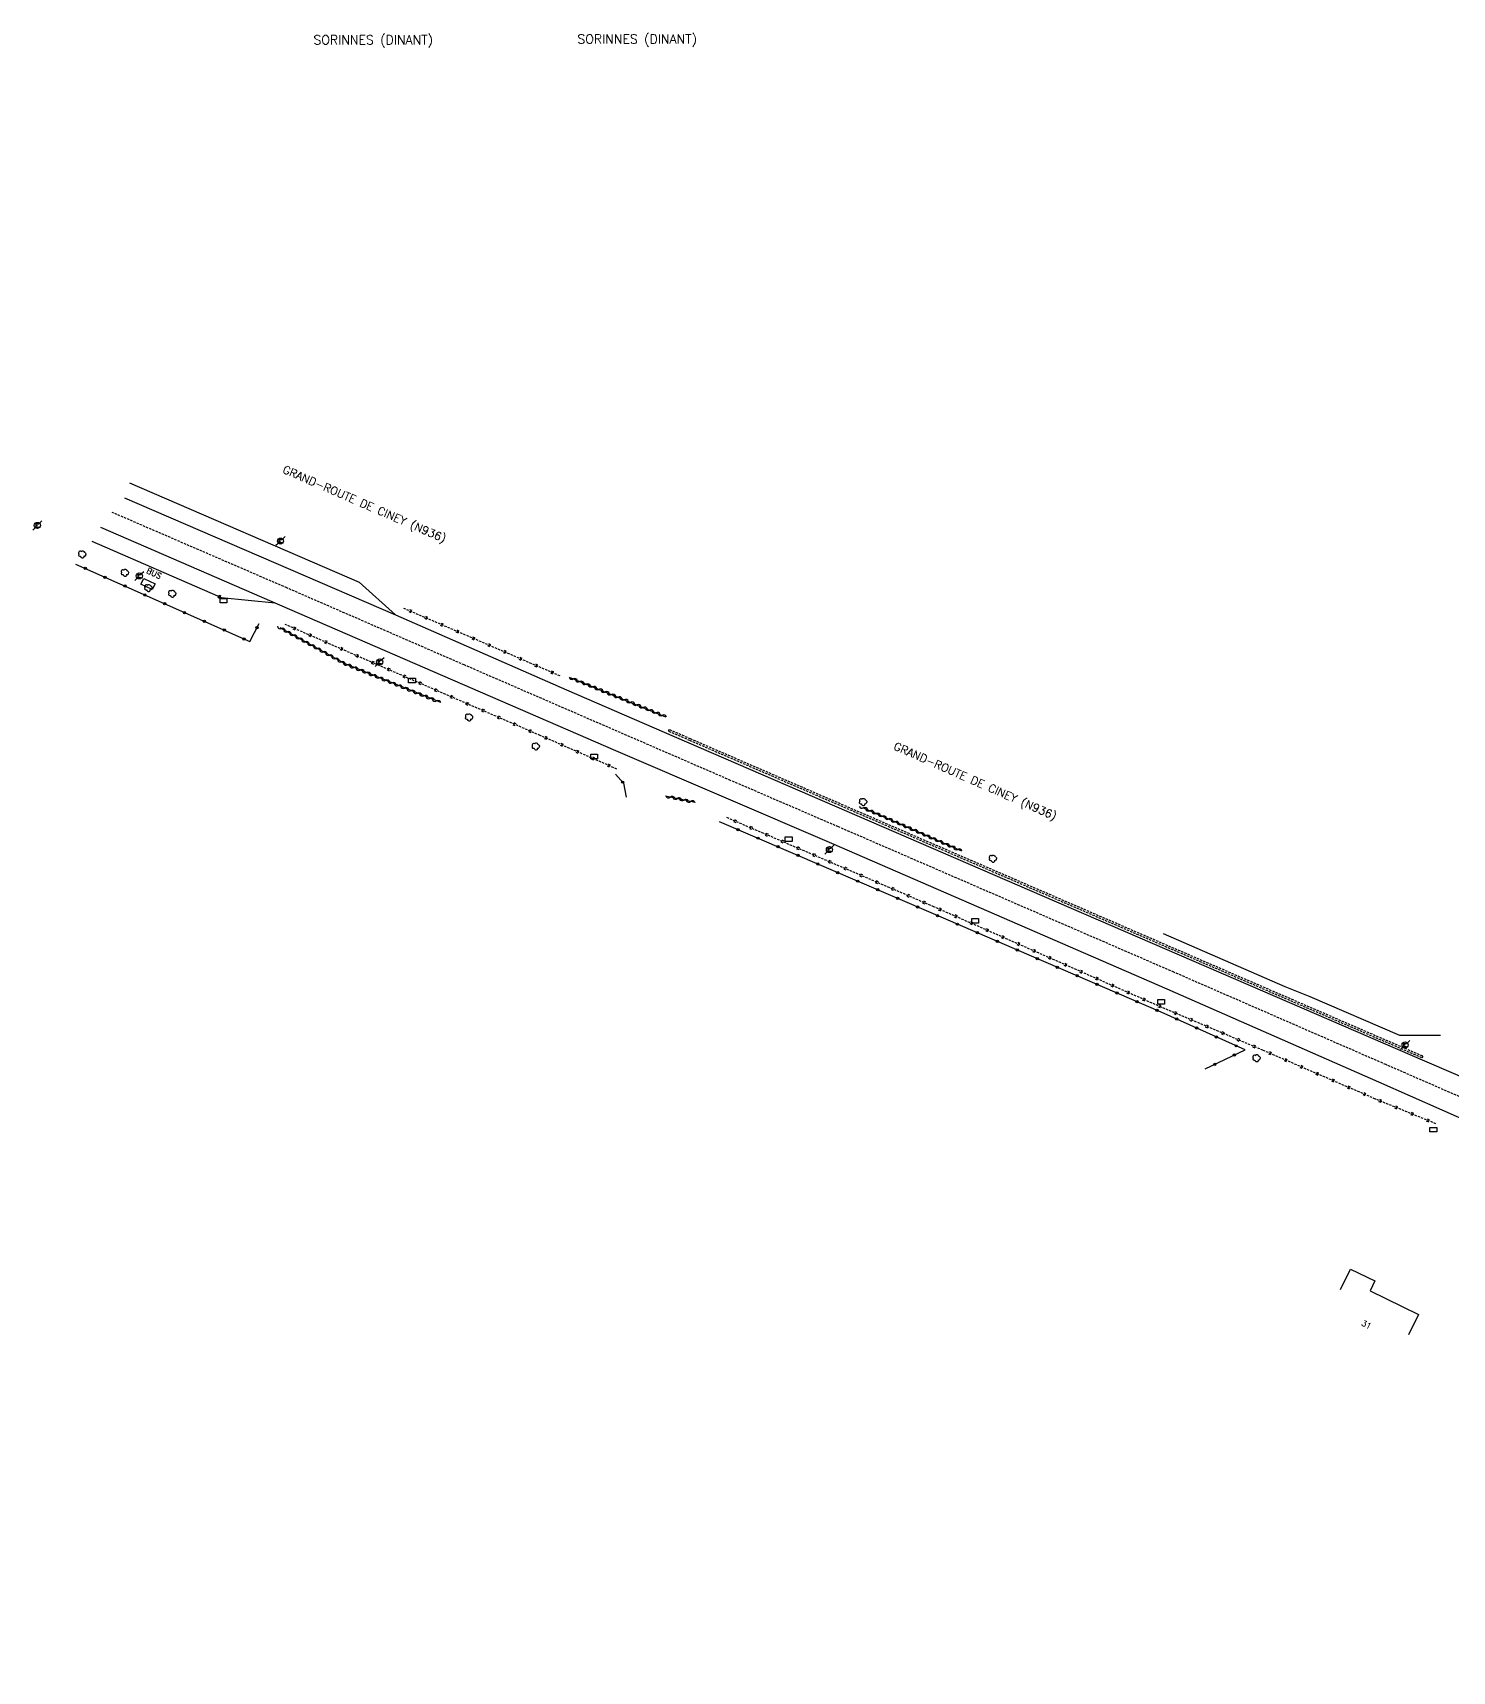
# Model space of a CAD drawing. Header units: millimetres. Extents: x 192397 to 193000, y 105263 to 105988.
# Drawn here: x 192396.7 to 192707.1, y 105629.7 to 105988.1 of the extents above; entities that cross this region are included whole.
import ezdxf
from ezdxf.enums import TextEntityAlignment as Align

# ---------------------------------------------------------------- set-up
doc = ezdxf.new("R2010")
doc.units = ezdxf.units.MM
doc.linetypes.add('DASHED', pattern=[0.75, 0.5, -0.25])
doc.layers.get('0').update_dxf_attribs({"linetype": 'CONTINUOUS'})
for name, color, linetype in [('W0001', 6, 'DASHED'), ('W0008', 7, 'CONTINUOUS'), ('W0100', 7, 'CONTINUOUS'), ('W0112', 1, 'DASHED'), ('W0220', 5, 'DASHED'), ('W0300', 7, 'CONTINUOUS'), ('W0302', 3, 'CONTINUOUS'), ('W0310', 3, 'CONTINUOUS'), ('W0322', 7, 'CONTINUOUS'), ('W0400', 7, 'CONTINUOUS'), ('W0471', 7, 'CONTINUOUS'), ('W0980', 7, 'CONTINUOUS'), ('W0984', 7, 'CONTINUOUS'), ('W0989', 7, 'CONTINUOUS'), ('W0991', 7, 'CONTINUOUS'), ('W1471', 7, 'CONTINUOUS')]:
    doc.layers.add(name, color=color, linetype=linetype)
doc.styles.get("Standard").update_dxf_attribs({"font": 'romans.shx', "width": 0.85})

# ---------------------------------------------------------------- blocks, each defined once
blk = doc.blocks.new('t220o')
at = {"color": 0, "linetype": 'Continuous'}
for p, q in [((-0.25, 0.25), (0.25, 0.25)), ((-0.25, -0.25), (0.25, -0.25))]:
    blk.add_line(p, q, dxfattribs=at)
blk = doc.blocks.new('t310o')
at = {"color": 0, "linetype": 'Continuous'}
for centre, start, end in [((-0.5, 0.38), 216.8699, 323.1304), ((0.5, -0.37), 36.8699, 143.1303)]:
    blk.add_arc(centre, 0.625, start, end, dxfattribs=at)
blk = doc.blocks.new('t322o')
at = {"color": 0, "linetype": 'Continuous'}
for radius in [0.25, 0.15]:
    blk.add_circle((0, 0), radius, dxfattribs=at)
blk = doc.blocks.new('T471')
for p, q in [((-0.333334, 0.333334), (-0.333334, -0.333334)), ((-0.333334, 0.333334), (0.333334, 0.333334)), ((-0.333334, 0), (0, 0)), ((0.500001, 0.500001), (1.000002, 1.000002)), ((-0.500001, -0.500001), (-1.000002, -1.000002)), ((-0.333334, -0.333334), (0.333334, -0.333334))]:
    blk.add_line(p, q)
blk.add_ellipse((0, 0), major_axis=(0.471405, 0.471405), ratio=1, start_param=5.4977871438, end_param=11.780972451)
blk = doc.blocks.new('T300')
for p, q in [((-0.8, 0.51), (-0.86, 0.34)), ((-0.86, 0.34), (-0.86, 0.17)), ((-0.86, 0.17), (-0.74, 0.06)), ((-0.69, 0.63), (-0.8, 0.51)), ((-0.8, -0.06), (-0.74, 0.06)), ((-0.74, 0.06), (-0.69, 0.11)), ((-0.57, 0.69), (-0.69, 0.63)), ((-0.46, 0.69), (-0.57, 0.69)), ((-0.29, 0.63), (-0.46, 0.69)), ((-0.29, 0.63), (-0.17, 0.74)), ((-0.23, 0.57), (-0.29, 0.63)), ((-0.17, 0.74), (-0.06, 0.8)), ((-0.06, 0.8), (0.06, 0.8)), ((0.06, 0.8), (0.23, 0.74)), ((0.23, 0.74), (0.34, 0.63)), ((0.34, 0.63), (0.4, 0.51)), ((0.46, 0.46), (0.34, 0.46)), ((0.4, 0.51), (0.4, 0.46)), ((0.57, 0.4), (0.46, 0.46)), ((0.57, 0.4), (0.69, 0.29)), ((0.69, 0.29), (0.74, 0.17)), ((0.74, 0.06), (0.69, -0.17)), ((0.74, 0.17), (0.74, 0.06)), ((-0.8, -0.17), (-0.8, -0.06)), ((-0.8, -0.23), (-0.8, -0.17)), ((-0.74, -0.34), (-0.8, -0.23)), ((-0.69, -0.4), (-0.74, -0.34)), ((-0.51, -0.46), (-0.69, -0.4)), ((-0.4, -0.46), (-0.51, -0.46)), ((-0.4, -0.46), (-0.34, -0.46)), ((-0.34, -0.46), (-0.34, -0.4)), ((-0.34, -0.51), (-0.34, -0.46)), ((-0.29, -0.63), (-0.34, -0.51)), ((-0.17, -0.74), (-0.29, -0.63)), ((-0.06, -0.8), (-0.17, -0.74)), ((0.06, -0.8), (-0.06, -0.8)), ((0.17, -0.74), (0.06, -0.8)), ((0.23, -0.69), (0.17, -0.74)), ((0.29, -0.46), (0.23, -0.46)), ((0.29, -0.63), (0.23, -0.69)), ((0.46, -0.4), (0.29, -0.46)), ((0.34, -0.51), (0.29, -0.63)), ((0.34, -0.51), (0.34, -0.46)), ((0.57, -0.34), (0.46, -0.4)), ((0.63, -0.29), (0.57, -0.34)), ((0.69, -0.17), (0.63, -0.29))]:
    blk.add_line(p, q)
blk = doc.blocks.new('T400')
for p, q in [((-0.15, 0.3), (0.15, 0.3)), ((-0.15, -0.25), (-0.15, 0.3)), ((-0.15, 0.15), (0.15, 0.15)), ((-0.15, 0), (0.15, 0)), ((0.15, 0.3), (0.15, -0.25)), ((-0.15, -0.15), (0.15, -0.15)), ((-0.15, -0.25), (-0.15, -0.3)), ((-0.15, -0.3), (0.15, -0.3)), ((0.15, -0.3), (0.15, -0.25))]:
    blk.add_line(p, q)
blk = doc.blocks.new('T1471')
at = {"color": 0, "linetype": 'Continuous', "flags": 128}
blk.add_lwpolyline([(-0.75, -0.5), (-0.75, 0.5), (0.75, 0.5), (0.75, -0.5), (-0.75, -0.5)], dxfattribs=at)

msp = doc.modelspace()

# ---------------------------------------------------------------- linework, layer by layer
at = {"layer": 'W0001'}
msp.add_lwpolyline([(193000, 105629.71), (192994.17, 105632.26), (192935.22, 105657.73), (192895.7, 105674.75), (192880.99, 105680.65), (192845.34, 105695.4), (192816.34, 105707.72), (192748.41, 105737.49), (192737.48, 105742.41), (192734.22, 105744.23), (192713.39, 105753.31), (192692.56, 105762.39), (192646.2, 105782.6), (192572.84, 105814.39), (192549.25, 105824.55), (192491.03, 105849.79), (192452.23, 105866.65), (192414, 105883.17)], dxfattribs=at)
at = {"layer": 'W0008'}
for points in [[(192417.83, 105889.66), (192468.01, 105867.9), (192475.97, 105860.75)], [(192416.71, 105886.37), (192475.97, 105860.74), (192513.41, 105844.35), (192534.72, 105835.09), (192614.63, 105800.54), (192701.03, 105763.22), (192778.8, 105729.73), (192803.78, 105718.82), (192843.23, 105701.86), (192902.18, 105676.44), (192908.31, 105673.69), (192934.01, 105662.65), (192993.7, 105636.77), (193000, 105634.06)], [(192409.6, 105876.86), (192437.09, 105864.92), (192437.46, 105864.75), (192437.89, 105864.57), (192449.66, 105863.36)], [(192411.45, 105879.9), (192450.64, 105862.98), (192524.11, 105831.09), (192571.3, 105810.84), (192644.64, 105778.97), (192690.93, 105758.61), (192732.52, 105740.27)]]:
    msp.add_lwpolyline(points, dxfattribs=at)
at = {"layer": 'W0100'}
for points in [[(192420.32, 105867.45), (192420.94, 105868.67), (192423.4, 105867.53), (192422.77, 105866.28), (192420.29, 105867.43)], [(192682.65, 105713.19), (192684.85, 105717.68), (192690.14, 105715.09), (192689.08, 105712.93), (192699.67, 105707.76), (192697.47, 105703.27)]]:
    msp.add_lwpolyline(points, dxfattribs=at)
at = {"layer": 'W0112'}
for p, q in [((192535.71, 105835.31), (192535.87, 105835.68)), ((192700.51, 105763.89), (192700.67, 105764.25))]:
    msp.add_line(p, q, dxfattribs=at)
for points in [[(192535.71, 105835.31), (192540.26, 105833.34), (192700.51, 105763.89)], [(192535.87, 105835.68), (192540.42, 105833.7), (192700.67, 105764.25)]]:
    msp.add_lwpolyline(points, dxfattribs=at)
at = {"layer": 'W0220'}
msp.add_line((192511.97, 105847.39), (192477.83, 105862.16), dxfattribs=at)
for points in [[(192524.39, 105827.03), (192507.61, 105834.38), (192470.75, 105850.39), (192451.85, 105858.67)], [(192703.51, 105749.44), (192690.26, 105754.86), (192665.67, 105765.52), (192643.47, 105774.94), (192593.7, 105796.91), (192548.35, 105816.45)]]:
    msp.add_lwpolyline(points, dxfattribs=at)
at = {"layer": 'W0302'}
msp.add_lwpolyline([(192643.84, 105791.09), (192670.45, 105779.5), (192675.89, 105777.29), (192695.56, 105768.83), (192704.49, 105768.85)], dxfattribs=at)
at = {"layer": 'W0310'}
for p, q in [((192513.96, 105847.1), (192535.03, 105838.48)), ((192541.49, 105819.73), (192535.06, 105821.11)), ((192599.85, 105809.07), (192578.21, 105818.58))]:
    msp.add_line(p, q, dxfattribs=at)
for points in [[(192485.88, 105841.56), (192465.01, 105850.01), (192450.76, 105857.92)], [(192524.08, 105825.93), (192525.87, 105823.92), (192526.46, 105820.86)]]:
    msp.add_lwpolyline(points, dxfattribs=at)
at = {"layer": 'W0322'}
for points in [[(192405.98, 105871.87), (192444.11, 105854.93), (192446.18, 105858.87)], [(192653.01, 105761.43), (192661.78, 105765.61), (192643.41, 105773.88), (192593.14, 105795.58), (192546.86, 105815.52)]]:
    msp.add_lwpolyline(points, dxfattribs=at)

# ---------------------------------------------------------------- block references
at = {"layer": 'W0220'}
for p, rotation in [((192479.28, 105861.54), 156.5993377255876), ((192482.72, 105860.05), 156.5993377255876), ((192486.16, 105858.56), 156.5993377255876), ((192453.92, 105857.76), 156.3386165724817), ((192457.36, 105856.26), 156.3386165724817), ((192489.6, 105857.07), 156.5993377255876), ((192493.05, 105855.58), 156.5993377255876), ((192493.05, 105855.58), 156.5993377255876), ((192460.79, 105854.76), 156.3386165724817), ((192460.79, 105854.76), 156.3386165724817), ((192464.23, 105853.25), 156.3386165724817), ((192464.23, 105853.25), 156.3386165724817), ((192464.23, 105853.25), 156.3386165724817), ((192467.66, 105851.74), 156.3386165724817), ((192467.66, 105851.74), 156.3386165724817), ((192467.66, 105851.74), 156.3386165724817), ((192467.66, 105851.74), 156.3386165724817), ((192496.49, 105854.09), 156.5993377255876), ((192496.49, 105854.09), 156.5993377255876), ((192496.49, 105854.09), 156.5993377255876), ((192499.93, 105852.6), 156.5993377255876), ((192499.93, 105852.6), 156.5993377255876), ((192499.93, 105852.6), 156.5993377255876), ((192499.93, 105852.6), 156.5993377255876), ((192471.1, 105850.24), 156.5164129366284), ((192471.1, 105850.24), 156.5164129366284), ((192471.1, 105850.24), 156.5164129366284), ((192471.1, 105850.24), 156.5164129366284), ((192471.1, 105850.24), 156.5164129366284), ((192474.54, 105848.75), 156.5164129366284), ((192474.54, 105848.75), 156.5164129366284), ((192474.54, 105848.75), 156.5164129366284), ((192474.54, 105848.75), 156.5164129366284), ((192474.54, 105848.75), 156.5164129366284), ((192474.54, 105848.75), 156.5164129366284), ((192503.37, 105851.11), 156.5993377255876), ((192503.37, 105851.11), 156.5993377255876), ((192503.37, 105851.11), 156.5993377255876), ((192503.37, 105851.11), 156.5993377255876), ((192503.37, 105851.11), 156.5993377255876), ((192506.81, 105849.62), 156.5993377255876), ((192506.81, 105849.62), 156.5993377255876), ((192506.81, 105849.62), 156.5993377255876), ((192506.81, 105849.62), 156.5993377255876), ((192506.81, 105849.62), 156.5993377255876), ((192506.81, 105849.62), 156.5993377255876), ((192510.25, 105848.13), 156.5993377255876), ((192477.98, 105847.25), 156.5164129366284), ((192481.42, 105845.76), 156.5164129366284), ((192484.86, 105844.26), 156.5164129366284), ((192488.3, 105842.77), 156.5164129366284), ((192491.73, 105841.27), 156.5164129366284), ((192495.17, 105839.78), 156.5164129366284), ((192498.61, 105838.29), 156.5164129366284), ((192502.05, 105836.79), 156.5164129366284), ((192505.49, 105835.3), 156.5164129366284), ((192505.49, 105835.3), 156.5164129366284), ((192508.93, 105833.8), 156.3392123992199), ((192508.93, 105833.8), 156.3392123992199), ((192508.93, 105833.8), 156.3392123992199), ((192512.36, 105832.29), 156.3392123992199), ((192512.36, 105832.29), 156.3392123992199), ((192512.36, 105832.29), 156.3392123992199), ((192512.36, 105832.29), 156.3392123992199), ((192515.8, 105830.79), 156.3392123992199), ((192515.8, 105830.79), 156.3392123992199), ((192515.8, 105830.79), 156.3392123992199), ((192515.8, 105830.79), 156.3392123992199), ((192515.8, 105830.79), 156.3392123992199), ((192519.23, 105829.28), 156.3392123992199), ((192519.23, 105829.28), 156.3392123992199), ((192519.23, 105829.28), 156.3392123992199), ((192519.23, 105829.28), 156.3392123992199), ((192519.23, 105829.28), 156.3392123992199), ((192519.23, 105829.28), 156.3392123992199), ((192522.67, 105827.78), 156.3392123992199), ((192550.32, 105815.6), 156.6957842554316), ((192550.32, 105815.6), 156.6957842554316), ((192553.76, 105814.11), 156.6957842554316), ((192553.76, 105814.11), 156.6957842554316), ((192553.76, 105814.11), 156.6957842554316), ((192557.2, 105812.63), 156.6957842554316), ((192557.2, 105812.63), 156.6957842554316), ((192557.2, 105812.63), 156.6957842554316), ((192557.2, 105812.63), 156.6957842554316), ((192560.65, 105811.15), 156.6957842554316), ((192560.65, 105811.15), 156.6957842554316), ((192560.65, 105811.15), 156.6957842554316), ((192560.65, 105811.15), 156.6957842554316), ((192560.65, 105811.15), 156.6957842554316), ((192564.09, 105809.66), 156.6957842554316), ((192564.09, 105809.66), 156.6957842554316), ((192564.09, 105809.66), 156.6957842554316), ((192564.09, 105809.66), 156.6957842554316), ((192564.09, 105809.66), 156.6957842554316), ((192564.09, 105809.66), 156.6957842554316), ((192567.54, 105808.18), 156.6957842554316), ((192570.98, 105806.7), 156.6957842554316), ((192574.42, 105805.21), 156.6957842554316), ((192577.87, 105803.73), 156.6957842554316), ((192581.31, 105802.24), 156.6957842554316), ((192584.76, 105800.76), 156.6957842554316), ((192588.2, 105799.28), 156.6957842554316), ((192591.65, 105797.79), 156.6957842554316), ((192595.08, 105796.3), 156.1855846256122), ((192595.08, 105796.3), 156.1855846256122), ((192598.52, 105794.78), 156.1855846256122), ((192598.52, 105794.78), 156.1855846256122), ((192598.52, 105794.78), 156.1855846256122), ((192601.95, 105793.27), 156.1855846256122), ((192601.95, 105793.27), 156.1855846256122), ((192601.95, 105793.27), 156.1855846256122), ((192601.95, 105793.27), 156.1855846256122), ((192605.38, 105791.76), 156.1855846256122), ((192605.38, 105791.76), 156.1855846256122), ((192605.38, 105791.76), 156.1855846256122), ((192605.38, 105791.76), 156.1855846256122), ((192605.38, 105791.76), 156.1855846256122), ((192608.81, 105790.24), 156.1855846256122), ((192608.81, 105790.24), 156.1855846256122), ((192608.81, 105790.24), 156.1855846256122), ((192608.81, 105790.24), 156.1855846256122), ((192608.81, 105790.24), 156.1855846256122), ((192608.81, 105790.24), 156.1855846256122), ((192612.24, 105788.73), 156.1855846256122), ((192615.67, 105787.21), 156.1855846256122), ((192619.1, 105785.7), 156.1855846256122), ((192622.53, 105784.18), 156.1855846256122), ((192625.96, 105782.67), 156.1855846256122), ((192629.39, 105781.16), 156.1855846256122), ((192632.82, 105779.64), 156.1855846256122), ((192636.25, 105778.13), 156.1855846256122), ((192639.68, 105776.61), 156.1855846256122), ((192639.68, 105776.61), 156.1855846256122), ((192643.11, 105775.1), 156.1855846256122), ((192643.11, 105775.1), 156.1855846256122), ((192643.11, 105775.1), 156.1855846256122), ((192646.56, 105773.63), 156.9935318818688), ((192646.56, 105773.63), 156.9935318818688), ((192646.56, 105773.63), 156.9935318818688), ((192646.56, 105773.63), 156.9935318818688), ((192650.02, 105772.16), 156.9935318818688), ((192650.02, 105772.16), 156.9935318818688), ((192650.02, 105772.16), 156.9935318818688), ((192650.02, 105772.16), 156.9935318818688), ((192650.02, 105772.16), 156.9935318818688), ((192653.47, 105770.7), 156.9935318818688), ((192653.47, 105770.7), 156.9935318818688), ((192653.47, 105770.7), 156.9935318818688), ((192653.47, 105770.7), 156.9935318818688), ((192653.47, 105770.7), 156.9935318818688), ((192653.47, 105770.7), 156.9935318818688), ((192656.92, 105769.23), 156.9935318818688), ((192660.37, 105767.77), 156.9935318818688), ((192663.82, 105766.3), 156.9935318818688), ((192667.27, 105764.82), 156.5746039437512), ((192670.71, 105763.33), 156.5746039437512), ((192674.15, 105761.84), 156.5746039437512), ((192677.59, 105760.35), 156.5746039437512), ((192681.03, 105758.86), 156.5746039437512), ((192684.47, 105757.37), 156.5746039437512), ((192684.47, 105757.37), 156.5746039437512), ((192687.92, 105755.88), 156.5746039437512), ((192687.92, 105755.88), 156.5746039437512), ((192687.92, 105755.88), 156.5746039437512), ((192691.36, 105754.41), 157.7514477743222), ((192691.36, 105754.41), 157.7514477743222), ((192691.36, 105754.41), 157.7514477743222), ((192691.36, 105754.41), 157.7514477743222), ((192694.84, 105752.99), 157.7514477743222), ((192694.84, 105752.99), 157.7514477743222), ((192694.84, 105752.99), 157.7514477743222), ((192694.84, 105752.99), 157.7514477743222), ((192694.84, 105752.99), 157.7514477743222), ((192698.31, 105751.57), 157.7514477743222), ((192698.31, 105751.57), 157.7514477743222), ((192698.31, 105751.57), 157.7514477743222), ((192698.31, 105751.57), 157.7514477743222), ((192698.31, 105751.57), 157.7514477743222), ((192698.31, 105751.57), 157.7514477743222), ((192701.78, 105750.15), 157.7514477743222)]:
    msp.add_blockref('t220o', p, dxfattribs=dict(at, rotation=rotation))
at = {"layer": 'W0300'}
for p in [(192407.54, 105873.96), (192416.87, 105869.93), (192421.99, 105866.61), (192427.22, 105865.35), (192492.12, 105838.31), (192506.71, 105831.95), (192578.28, 105819.82), (192606.67, 105807.41), (192664.31, 105763.77)]:
    msp.add_blockref('T300', p, dxfattribs=at)
at = {"layer": 'W0310'}
for p, rotation in [((192451.04, 105857.77), 150.9576015500036), ((192452.35, 105857.04), 150.9576015500036), ((192453.66, 105856.31), 150.9576015500036), ((192454.97, 105855.58), 150.9576015500036), ((192456.29, 105854.85), 150.9576015500036), ((192457.6, 105854.13), 150.9576015500036), ((192458.91, 105853.4), 150.9576015500036), ((192460.22, 105852.67), 150.9576015500036), ((192461.53, 105851.94), 150.9576015500036), ((192462.84, 105851.21), 150.9576015500036), ((192464.15, 105850.49), 150.9576015500036), ((192465.49, 105849.82), 157.9623127314336), ((192466.88, 105849.25), 157.9623127314336), ((192468.27, 105848.69), 157.9623127314336), ((192469.66, 105848.13), 157.9623127314336), ((192471.05, 105847.56), 157.9623127314336), ((192472.44, 105847), 157.9623127314336), ((192473.83, 105846.44), 157.9623127314336), ((192475.22, 105845.88), 157.9623127314336), ((192476.61, 105845.31), 157.9623127314336), ((192478.01, 105844.75), 157.9623127314336), ((192479.39, 105844.19), 157.9623127314336), ((192514.89, 105846.72), 337.7620998884887), ((192516.28, 105846.15), 337.7620998884887), ((192517.67, 105845.58), 337.7620998884887), ((192519.05, 105845.02), 337.7620998884887), ((192520.44, 105844.45), 337.7620998884887), ((192480.79, 105843.62), 157.9623127314336), ((192482.18, 105843.06), 157.9623127314336), ((192483.57, 105842.5), 157.9623127314336), ((192484.96, 105841.93), 157.9623127314336), ((192521.83, 105843.88), 337.7620998884887), ((192523.22, 105843.31), 337.7620998884887), ((192524.61, 105842.75), 337.7620998884887), ((192526, 105842.18), 337.7620998884887), ((192527.38, 105841.61), 337.7620998884887), ((192528.77, 105841.04), 337.7620998884887), ((192530.16, 105840.48), 337.7620998884887), ((192531.55, 105839.91), 337.7620998884887), ((192532.94, 105839.34), 337.7620998884887), ((192534.33, 105838.77), 337.7620998884887), ((192536.11, 105820.89), 167.8315436323216), ((192537.58, 105820.57), 167.8315436323216), ((192539.04, 105820.26), 167.8315436323216), ((192540.51, 105819.94), 167.8315436323216), ((192578.34, 105818.53), 156.2532015915546), ((192579.71, 105817.92), 156.2532015915546), ((192581.09, 105817.32), 156.2532015915546), ((192582.46, 105816.72), 156.2532015915546), ((192583.83, 105816.11), 156.2532015915546), ((192585.21, 105815.51), 156.2532015915546), ((192586.58, 105814.9), 156.2532015915546), ((192587.95, 105814.3), 156.2532015915546), ((192589.33, 105813.7), 156.2532015915546), ((192590.7, 105813.09), 156.2532015915546), ((192592.07, 105812.49), 156.2532015915546), ((192593.44, 105811.88), 156.2532015915546), ((192594.82, 105811.28), 156.2532015915546), ((192596.19, 105810.68), 156.2532015915546), ((192597.56, 105810.07), 156.2532015915546), ((192598.94, 105809.47), 156.2532015915546)]:
    msp.add_blockref('t310o', p, dxfattribs=dict(at, rotation=rotation))
at = {"layer": 'W0322'}
for p, rotation in [((192408.15, 105870.9), 336.0534669433865), ((192412.49, 105868.98), 336.0534669433865), ((192416.83, 105867.05), 336.0534669433865), ((192421.17, 105865.12), 336.0534669433865), ((192425.51, 105863.19), 336.0534669433865), ((192429.85, 105861.26), 336.0534669433865), ((192434.19, 105859.34), 336.0534669433865), ((192438.53, 105857.41), 336.0534669433865), ((192442.88, 105855.48), 336.0534669433865), ((192445.69, 105857.94), 62.28881617069926), ((192525.66, 105824.16), 311.8051003881701), ((192550.89, 105813.79), 156.6819114209349), ((192555.25, 105811.91), 156.6819114209349), ((192559.62, 105810.03), 156.6819114209349), ((192563.98, 105808.15), 156.6819114209349), ((192568.34, 105806.27), 156.6819114209349), ((192572.7, 105804.39), 156.6819114209349), ((192577.06, 105802.51), 156.6819114209349), ((192581.43, 105800.63), 156.6819114209349), ((192585.79, 105798.75), 156.6819114209349), ((192590.15, 105796.87), 156.6819114209349), ((192594.51, 105794.99), 156.6507313116798), ((192598.87, 105793.1), 156.6507313116798), ((192603.23, 105791.22), 156.6507313116798), ((192607.6, 105789.34), 156.6507313116798), ((192611.96, 105787.46), 156.6507313116798), ((192616.32, 105785.57), 156.6507313116798), ((192620.68, 105783.69), 156.6507313116798), ((192625.04, 105781.81), 156.6507313116798), ((192629.4, 105779.93), 156.6507313116798), ((192633.76, 105778.04), 156.6507313116798), ((192638.12, 105776.16), 156.6507313116798), ((192642.48, 105774.28), 156.6507313116798), ((192646.82, 105772.34), 155.7614641224874), ((192651.15, 105770.39), 155.7614641224874), ((192655.48, 105768.44), 155.7614641224874), ((192659.81, 105766.49), 155.7614641224874), ((192655.15, 105762.45), 25.43634272789843), ((192659.44, 105764.49), 25.43634272789843)]:
    msp.add_blockref('t322o', p, dxfattribs=dict(at, rotation=rotation))
at = {"layer": 'W0400', "rotation": 335.6594046621876}
msp.add_blockref('T400', (192437.46, 105864.75), dxfattribs=at)
at = {"layer": 'W0471'}
for p in [(192397.67, 105880.3), (192450.84, 105876.89), (192419.97, 105869.27), (192472.53, 105850.46), (192570.88, 105809.42), (192696.76, 105766.68)]:
    msp.add_blockref('T471', p, dxfattribs=at)
at = {"layer": 'W1471'}
for p in [(192438.37, 105863.85), (192479.61, 105846.38), (192519.42, 105829.75), (192561.97, 105811.68), (192602.75, 105793.81), (192643.41, 105776.12), (192702.93, 105748.15)]:
    msp.add_blockref('T1471', p, dxfattribs=at)

# ---------------------------------------------------------------- texts
at = {"layer": 'W0980'}
for p in [(192471.12, 105986.37), (192528.84, 105986.54)]:
    msp.add_text('SORINNES (DINANT)', height=2, dxfattribs=at).set_placement(p, align=Align.MIDDLE)
at = {"layer": 'W0984'}
msp.add_text('BUS', height=1.25, rotation=335.0836, dxfattribs=at).set_placement((192423.19, 105869.83), align=Align.MIDDLE)
at = {"layer": 'W0989'}
for rotation, p in [(336.5368, (192469.15, 105884.9)), (336.2017, (192602.71, 105824.29))]:
    msp.add_text('GRAND-ROUTE DE CINEY (N936)', height=1.75, rotation=rotation, dxfattribs=at).set_placement(p, align=Align.MIDDLE)
at = {"layer": 'W0991'}
msp.add_text('31', height=1.25, rotation=333.9571, dxfattribs=at).set_placement((192688.31, 105705.52), align=Align.MIDDLE)

doc.saveas('drawing.dxf')
